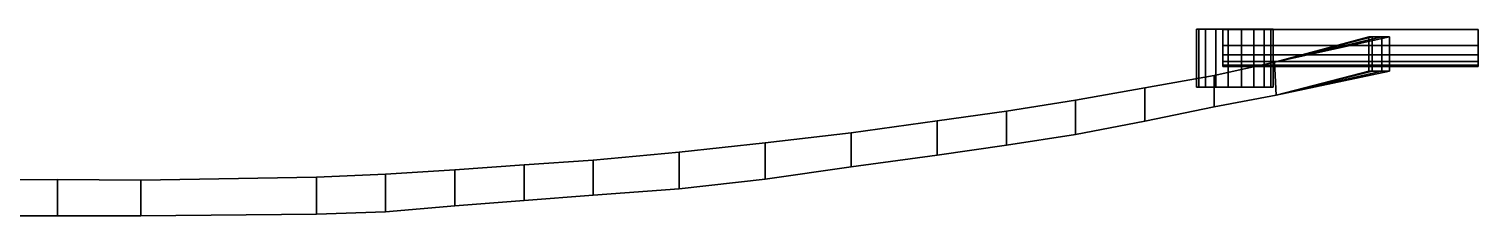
# Model space of a CAD drawing. Extents: x -193 to 193, y -25 to 0.
# Drawn here: x -3.7 to 193.3, y -25.3 to 0 of the extents above; entities that cross this region are included whole.
import ezdxf

# ---------------------------------------------------------------- set-up
doc = ezdxf.new("R2010")
doc.units = 0
doc.layers.add('METAL', color=140, linetype='CONTINUOUS')

msp = doc.modelspace()

# ---------------------------------------------------------------- meshes
at = {"layer": 'METAL'}
mesh = msp.add_polyface(dxfattribs=at)
corners = [(165.44, -7.86, 0.23), (165.44, -7.86, 0.23), (165.44, 0, 0.23), (165.44, 0, 0.23), (165.12, -7.86, 2.01), (165.12, -7.86, 2.01), (165.12, 0, 2.01), (165.12, 0, 2.01), (165.12, -7.86, -1.55), (165.12, -7.86, -1.55), (165.12, 0, -1.55), (165.12, 0, -1.55), (164.22, -7.86, 3.58), (164.22, -7.86, 3.58), (164.22, 0, 3.58), (164.22, 0, 3.58), (164.22, -7.86, -3.11), (164.22, -7.86, -3.11), (164.22, 0, -3.11), (164.22, 0, -3.11), (162.83, -7.86, 4.74), (162.83, -7.86, 4.74), (162.83, 0, 4.74), (162.83, 0, 4.74), (162.83, -7.86, -4.27), (162.83, -7.86, -4.27), (162.83, 0, -4.27), (162.83, 0, -4.27), (161.14, -7.86, 5.36), (161.14, -7.86, 5.36), (161.14, -7.86, 5.36), (161.14, 0, 5.36), (161.14, 0, 5.36), (161.14, 0, 5.36), (161.14, -7.86, -4.89), (161.14, -7.86, -4.89), (161.14, 0, -4.89), (161.14, 0, -4.89), (159.33, -7.86, 5.36), (159.33, -7.86, 5.36), (159.33, 0, 5.36), (159.33, 0, 5.36), (159.33, -7.86, -4.89), (159.33, -7.86, -4.89), (159.33, 0, -4.89), (159.33, 0, -4.89), (157.63, -7.86, 4.74), (157.63, -7.86, 4.74), (157.63, 0, 4.74), (157.63, 0, 4.74), (157.63, -7.86, -4.27), (157.63, -7.86, -4.27), (157.63, 0, -4.27), (157.63, 0, -4.27), (156.24, -7.86, 3.58), (156.24, -7.86, 3.58), (156.24, 0, 3.58), (156.24, 0, 3.58), (156.24, -7.86, -3.11), (156.24, -7.86, -3.11), (156.24, 0, -3.11), (156.24, 0, -3.11), (155.34, -7.86, 2.01), (155.34, -7.86, 2.01), (155.34, 0, 2.01), (155.34, 0, 2.01), (155.34, -7.86, -1.55), (155.34, -7.86, -1.55), (155.34, 0, -1.55), (155.34, 0, -1.55), (155.03, -7.86, 0.23), (155.03, -7.86, 0.23), (155.03, 0, 0.23), (155.03, 0, 0.23), (-154.73, -7.86, 0.23), (-154.73, -7.86, 0.23), (-154.73, 0, 0.23), (-154.73, 0, 0.23), (-155.04, -7.86, 2.01), (-155.04, -7.86, 2.01), (-155.04, 0, 2.01), (-155.04, 0, 2.01), (-155.04, -7.86, -1.55), (-155.04, -7.86, -1.55), (-155.04, 0, -1.55), (-155.04, 0, -1.55), (-155.95, -7.86, 3.58), (-155.95, -7.86, 3.58), (-155.95, 0, 3.58), (-155.95, 0, 3.58), (-155.95, -7.86, -3.11), (-155.95, -7.86, -3.11), (-155.95, 0, -3.11), (-155.95, 0, -3.11), (-157.33, -7.86, 4.74), (-157.33, -7.86, 4.74), (-157.33, 0, 4.74), (-157.33, 0, 4.74), (-157.33, -7.86, -4.27), (-157.33, -7.86, -4.27), (-157.33, 0, -4.27), (-157.33, 0, -4.27), (-159.03, -7.86, 5.36), (-159.03, -7.86, 5.36), (-159.03, 0, 5.36), (-159.03, 0, 5.36), (-159.03, -7.86, -4.89), (-159.03, -7.86, -4.89), (-159.03, 0, -4.89), (-159.03, 0, -4.89), (-160.84, -7.86, 5.36), (-160.84, -7.86, 5.36), (-160.84, -7.86, 5.36), (-160.84, 0, 5.36), (-160.84, 0, 5.36), (-160.84, 0, 5.36), (-160.84, -7.86, -4.89), (-160.84, -7.86, -4.89), (-160.84, 0, -4.89), (-160.84, 0, -4.89), (-162.54, -7.86, 4.74), (-162.54, -7.86, 4.74), (-162.54, 0, 4.74), (-162.54, 0, 4.74), (-162.54, -7.86, -4.27), (-162.54, -7.86, -4.27), (-162.54, 0, -4.27), (-162.54, 0, -4.27), (-163.92, -7.86, 3.58), (-163.92, -7.86, 3.58), (-163.92, 0, 3.58), (-163.92, 0, 3.58), (-163.92, -7.86, -3.11), (-163.92, -7.86, -3.11), (-163.92, 0, -3.11), (-163.92, 0, -3.11), (-164.83, -7.86, 2.01), (-164.83, -7.86, 2.01), (-164.83, 0, 2.01), (-164.83, 0, 2.01), (-164.83, -7.86, -1.55), (-164.83, -7.86, -1.55), (-164.83, 0, -1.55), (-164.83, 0, -1.55), (-165.14, -7.86, 0.23), (-165.14, -7.86, 0.23), (-165.14, 0, 0.23), (-165.14, 0, 0.23)]
mesh.append_faces([[corners[k] for k in face] for face in [(76, 80, 78, 74), (80, 88, 86, 78), (88, 96, 94, 86), (96, 104, 102, 94), (104, 114, 111, 102), (115, 123, 121, 112), (123, 131, 129, 121), (131, 139, 137, 129), (139, 147, 145, 137), (147, 143, 141, 145), (143, 135, 133, 141), (135, 127, 125, 133), (127, 119, 117, 125), (119, 108, 106, 117), (108, 100, 98, 106), (100, 92, 90, 98), (92, 84, 82, 90), (84, 76, 74, 82), (93, 101, 109, 77), (109, 118, 126, 142), (126, 134, 142, 142), (142, 146, 138, 122), (138, 130, 122, 122), (122, 113, 105, 89), (105, 97, 89, 89), (142, 122, 89, 109), (89, 81, 77, 109), (85, 93, 77, 77), (79, 87, 95, 83), (95, 103, 110, 128), (110, 120, 128, 128), (128, 136, 144, 132), (144, 140, 132, 132), (132, 124, 116, 99), (116, 107, 99, 99), (128, 132, 99, 95), (99, 91, 83, 95), (75, 79, 83, 83), (73, 71, 63, 65), (65, 63, 55, 57), (57, 55, 47, 49), (49, 47, 39, 41), (41, 39, 28, 31), (32, 29, 20, 22), (22, 20, 12, 14), (14, 12, 4, 6), (6, 4, 0, 2), (2, 0, 8, 10), (10, 8, 16, 18), (18, 16, 24, 26), (26, 24, 34, 36), (36, 34, 43, 45), (45, 43, 51, 53), (53, 51, 59, 61), (61, 59, 67, 69), (69, 67, 71, 73), (72, 64, 56, 44), (56, 48, 40, 23), (40, 33, 23, 23), (23, 15, 7, 11), (7, 3, 11, 11), (56, 23, 11, 44), (11, 19, 27, 44), (27, 37, 44, 44), (44, 52, 60, 72), (68, 72, 60, 60), (66, 58, 50, 46), (50, 42, 35, 17), (35, 25, 17, 17), (17, 9, 1, 13), (1, 5, 13, 13), (50, 17, 13, 46), (13, 21, 30, 46), (30, 38, 46, 46), (46, 54, 62, 66), (70, 66, 62, 62)]])
mesh = msp.add_polyface(dxfattribs=at)
corners = [(193.3, -2.22, 3.57), (193.3, -2.22, 3.57), (193.3, -0.06, 3.57), (193.3, -0.06, 3.57), (193.3, -0.06, 3.57), (193.3, -3.48, 3.24), (193.3, -3.48, 3.24), (193.3, -3.48, 3.24), (193.3, -4.38, 2.47), (193.3, -4.38, 2.47), (193.3, -4.92, 1.6), (193.3, -4.92, 1.6), (193.3, -5.09, 0.7), (193.3, -5.09, 0.7), (193.3, -5.09, 0.33), (193.3, -5.09, 0.33), (193.3, -4.92, -0.57), (193.3, -4.92, -0.57), (193.3, -4.38, -1.44), (193.3, -4.38, -1.44), (193.3, -3.48, -2.21), (193.3, -3.48, -2.21), (193.3, -3.48, -2.21), (193.3, -2.22, -2.54), (193.3, -2.22, -2.54), (193.3, -0.06, -2.54), (193.3, -0.06, -2.54), (193.3, -0.06, -2.54), (158.62, -2.22, 3.57), (158.62, -2.22, 3.57), (158.62, -0.06, 3.57), (158.62, -0.06, 3.57), (158.62, -0.06, 3.57), (158.62, -3.48, 3.24), (158.62, -3.48, 3.24), (158.62, -3.48, 3.24), (158.62, -4.38, 2.47), (158.62, -4.38, 2.47), (158.62, -4.92, 1.6), (158.62, -4.92, 1.6), (158.62, -5.09, 0.7), (158.62, -5.09, 0.7), (158.62, -5.09, 0.33), (158.62, -5.09, 0.33), (158.62, -4.92, -0.57), (158.62, -4.92, -0.57), (158.62, -4.38, -1.44), (158.62, -4.38, -1.44), (158.62, -3.48, -2.21), (158.62, -3.48, -2.21), (158.62, -3.48, -2.21), (158.62, -2.22, -2.54), (158.62, -2.22, -2.54), (158.62, -0.06, -2.54), (158.62, -0.06, -2.54), (158.62, -0.06, -2.54), (-158.32, -2.22, 3.57), (-158.32, -2.22, 3.57), (-158.32, -0.06, 3.57), (-158.32, -0.06, 3.57), (-158.32, -0.06, 3.57), (-158.32, -3.48, 3.24), (-158.32, -3.48, 3.24), (-158.32, -3.48, 3.24), (-158.32, -4.38, 2.47), (-158.32, -4.38, 2.47), (-158.32, -4.92, 1.6), (-158.32, -4.92, 1.6), (-158.32, -5.09, 0.7), (-158.32, -5.09, 0.7), (-158.32, -5.09, 0.33), (-158.32, -5.09, 0.33), (-158.32, -4.92, -0.57), (-158.32, -4.92, -0.57), (-158.32, -4.38, -1.44), (-158.32, -4.38, -1.44), (-158.32, -3.48, -2.21), (-158.32, -3.48, -2.21), (-158.32, -3.48, -2.21), (-158.32, -2.22, -2.54), (-158.32, -2.22, -2.54), (-158.32, -0.06, -2.54), (-158.32, -0.06, -2.54), (-158.32, -0.06, -2.54), (-193, -2.22, 3.57), (-193, -2.22, 3.57), (-193, -0.06, 3.57), (-193, -0.06, 3.57), (-193, -0.06, 3.57), (-193, -3.48, 3.24), (-193, -3.48, 3.24), (-193, -3.48, 3.24), (-193, -4.38, 2.47), (-193, -4.38, 2.47), (-193, -4.92, 1.6), (-193, -4.92, 1.6), (-193, -5.09, 0.7), (-193, -5.09, 0.7), (-193, -5.09, 0.33), (-193, -5.09, 0.33), (-193, -4.92, -0.57), (-193, -4.92, -0.57), (-193, -4.38, -1.44), (-193, -4.38, -1.44), (-193, -3.48, -2.21), (-193, -3.48, -2.21), (-193, -3.48, -2.21), (-193, -2.22, -2.54), (-193, -2.22, -2.54), (-193, -0.06, -2.54), (-193, -0.06, -2.54), (-193, -0.06, -2.54)]
mesh.append_faces([[corners[k] for k in face] for face in [(56, 79, 81, 58), (111, 108, 85, 88), (60, 82, 109, 87), (83, 80, 107, 110), (71, 69, 96, 98), (57, 59, 86, 84), (105, 107, 80, 78), (94, 96, 69, 67), (102, 104, 77, 75), (100, 102, 75, 73), (98, 100, 73, 71), (92, 94, 67, 65), (90, 92, 65, 63), (84, 89, 62, 57), (61, 76, 79, 56), (106, 91, 85, 108), (64, 74, 76, 61), (103, 93, 91, 106), (66, 72, 74, 64), (101, 95, 93, 103), (68, 70, 72, 66), (99, 97, 95, 101), (29, 32, 55, 52), (25, 2, 0, 23), (31, 4, 26, 53), (54, 27, 24, 51), (42, 15, 13, 40), (28, 1, 3, 30), (22, 49, 51, 24), (11, 38, 40, 13), (19, 46, 48, 21), (17, 44, 46, 19), (15, 42, 44, 17), (9, 36, 38, 11), (7, 34, 36, 9), (1, 28, 33, 6), (35, 29, 52, 50), (20, 23, 0, 5), (37, 35, 50, 47), (18, 20, 5, 8), (39, 37, 47, 45), (16, 18, 8, 10), (41, 39, 45, 43), (14, 16, 10, 12)]])
mesh = msp.add_polyface(dxfattribs=at)
corners = [(178.46, -1.07, 0.42), (178.89, -1.07, 2.17), (178.89, -5.71, 2.17), (178.46, -5.71, 0.42), (165.83, -8.97, 0.45), (165.83, -8.97, 1.42), (157.4, -10.57, 1.49), (157.4, -10.57, 0.48), (157.4, -6.3, 6.06), (157.4, -10.57, 6.06), (165.83, -8.97, 5.71), (165.61, -4.48, 5.71), (178.46, -5.71, 0.42), (178.89, -5.71, 2.17), (181.28, -5.71, 5.02), (181.28, -1.07, 5.02), (181.28, -5.71, 5.02), (181.28, -5.71, 3.21), (181.28, -1.07, 3.21), (181.28, -1.07, 5.02), (180.2, -5.71, 2.87), (180.2, -1.07, 2.87), (165.61, -4.48, 2.39), (165.61, -4.48, 1.42), (157.4, -6.3, 1.49), (157.4, -6.3, 2.5), (165.61, -4.48, 0.45), (157.4, -6.3, 0.48), (157.4, -10.57, 3.51), (165.83, -8.97, 3.36), (165.83, -8.97, 5.71), (157.4, -10.57, 6.06), (157.4, -10.57, 2.5), (165.83, -8.97, 2.39), (181.28, -1.07, 5.02), (181.28, -1.07, 3.21), (165.61, -4.48, 3.36), (165.61, -4.48, 5.71), (180.2, -1.07, 2.87), (178.89, -1.07, 2.17), (178.46, -1.07, 0.42), (181.28, -5.71, 3.21), (181.28, -5.71, 5.02), (180.2, -5.71, 2.87), (178.46, -1.07, -0.25), (165.61, -4.48, -0.28), (178.46, -1.07, -0.25), (178.46, -5.71, -0.25), (178.89, -5.71, -1.99), (178.89, -1.07, -1.99), (165.83, -8.97, -0.28), (157.4, -10.57, -0.3), (157.4, -10.57, -1.32), (165.83, -8.97, -1.25), (157.4, -6.3, -5.89), (165.61, -4.48, -5.54), (165.83, -8.97, -5.54), (157.4, -10.57, -5.89), (178.46, -5.71, -0.25), (178.89, -5.71, -1.99), (181.28, -1.07, -4.85), (181.28, -5.71, -4.85), (181.28, -5.71, -4.85), (181.28, -1.07, -4.85), (181.28, -1.07, -3.04), (181.28, -5.71, -3.04), (180.2, -1.07, -2.7), (180.2, -5.71, -2.7), (157.4, -10.57, -3.34), (157.4, -10.57, -5.89), (165.83, -8.97, -5.54), (165.83, -8.97, -3.19), (165.83, -8.97, -2.22), (157.4, -10.57, -2.33), (181.28, -1.07, -4.85), (165.61, -4.48, -5.54), (165.61, -4.48, -3.19), (181.28, -1.07, -3.04), (165.61, -4.48, -2.22), (180.2, -1.07, -2.7), (165.61, -4.48, -1.25), (178.89, -1.07, -1.99), (181.28, -5.71, -4.85), (181.28, -5.71, -3.04), (180.2, -5.71, -2.7)]
mesh.append_faces([[corners[k] for k in face] for face in [(0, 1, 2, 3), (4, 5, 6, 7), (8, 9, 10, 11), (12, 13, 5, 4), (11, 10, 14, 15), (16, 17, 18, 19), (17, 20, 21, 18), (20, 2, 1, 21), (22, 23, 24, 25), (23, 26, 27, 24), (28, 29, 30, 31), (28, 32, 33, 29), (32, 6, 5, 33), (34, 35, 36, 37), (35, 38, 22, 36), (38, 39, 23, 22), (39, 40, 26, 23), (29, 41, 42, 30), (29, 33, 43, 41), (33, 5, 13, 43), (40, 44, 45, 26), (46, 47, 48, 49), (50, 51, 52, 53), (54, 55, 56, 57), (58, 50, 53, 59), (55, 60, 61, 56), (47, 46, 0, 3), (62, 63, 64, 65), (65, 64, 66, 67), (67, 66, 49, 48), (51, 50, 4, 7), (68, 69, 70, 71), (68, 71, 72, 73), (73, 72, 53, 52), (74, 75, 76, 77), (77, 76, 78, 79), (79, 78, 80, 81), (81, 80, 45, 44), (58, 12, 4, 50), (71, 70, 82, 83), (71, 83, 84, 72), (72, 84, 59, 53)]])
mesh = msp.add_polyface(dxfattribs=at)
corners = [(157.4, -10.57, 0.48), (157.4, -10.57, 1.49), (147.99, -12.48, 1.56), (147.99, -12.48, 0.5), (147.99, -7.97, 6.47), (147.99, -12.48, 6.47), (157.4, -10.57, 6.06), (157.4, -6.3, 6.06), (165.61, -4.48, 5.71), (165.61, -4.48, 3.36), (157.4, -6.3, 3.51), (157.4, -6.3, 6.06), (165.61, -4.48, 2.39), (157.4, -6.3, 2.5), (138.58, -14.3, 0.53), (138.58, -14.3, -0.36), (147.99, -12.48, -0.33), (138.58, -14.3, 3.82), (147.99, -12.48, 3.66), (147.99, -12.48, 6.47), (138.58, -14.3, 6.82), (138.58, -14.3, 2.72), (147.99, -12.48, 2.61), (138.58, -14.3, 1.62), (147.99, -7.97, 3.66), (147.99, -7.97, 6.47), (147.99, -7.97, 2.61), (157.4, -6.3, 1.49), (147.99, -7.97, 1.56), (157.4, -6.3, 0.48), (147.99, -7.97, 0.5), (157.4, -10.57, 3.51), (157.4, -10.57, 6.06), (157.4, -10.57, 2.5), (165.61, -4.48, 0.45), (165.61, -4.48, -0.28), (157.4, -6.3, -0.3), (147.99, -7.97, -0.33), (138.58, -9.63, -0.36), (138.58, -9.63, 0.53), (138.58, -14.3, -1.45), (147.99, -12.48, -1.38), (138.58, -9.63, -6.64), (147.99, -7.97, -6.3), (147.99, -12.48, -6.3), (138.58, -14.3, -6.64), (157.4, -10.57, -0.3), (157.4, -10.57, -1.32), (157.4, -6.3, -5.89), (157.4, -10.57, -5.89), (165.61, -4.48, -5.54), (157.4, -6.3, -5.89), (157.4, -6.3, -3.34), (165.61, -4.48, -3.19), (157.4, -6.3, -2.33), (165.61, -4.48, -2.22), (157.4, -6.3, -1.32), (165.61, -4.48, -1.25), (147.99, -7.97, -6.3), (138.58, -9.63, -6.64), (138.58, -9.63, -3.64), (147.99, -7.97, -3.49), (138.58, -9.63, -2.55), (147.99, -7.97, -2.44), (138.58, -9.63, -1.45), (147.99, -7.97, -1.38), (138.58, -14.3, -3.64), (138.58, -14.3, -6.64), (147.99, -12.48, -6.3), (147.99, -12.48, -3.49), (147.99, -12.48, -2.44), (138.58, -14.3, -2.55), (157.4, -10.57, -5.89), (157.4, -10.57, -3.34), (157.4, -10.57, -2.33)]
mesh.append_faces([[corners[k] for k in face] for face in [(0, 1, 2, 3), (4, 5, 6, 7), (8, 9, 10, 11), (9, 12, 13, 10), (3, 14, 15, 16), (17, 18, 19, 20), (17, 21, 22, 18), (21, 23, 2, 22), (11, 10, 24, 25), (10, 13, 26, 24), (13, 27, 28, 26), (27, 29, 30, 28), (18, 31, 32, 19), (18, 22, 33, 31), (22, 2, 1, 33), (34, 35, 36, 29), (30, 37, 38, 39), (29, 36, 37, 30), (16, 15, 40, 41), (42, 43, 44, 45), (46, 16, 41, 47), (43, 48, 49, 44), (50, 51, 52, 53), (53, 52, 54, 55), (55, 54, 56, 57), (57, 56, 36, 35), (58, 59, 60, 61), (61, 60, 62, 63), (63, 62, 64, 65), (65, 64, 38, 37), (66, 67, 68, 69), (66, 69, 70, 71), (71, 70, 41, 40), (51, 58, 61, 52), (52, 61, 63, 54), (54, 63, 65, 56), (56, 65, 37, 36), (16, 46, 0, 3), (69, 68, 72, 73), (69, 73, 74, 70), (70, 74, 47, 41)]])
mesh = msp.add_polyface(dxfattribs=at)
corners = [(129.17, -11.13, 0.55), (129.17, -11.13, 1.69), (138.58, -9.63, 1.62), (138.58, -9.63, 0.53), (147.99, -12.48, 0.5), (147.99, -12.48, 1.56), (138.58, -14.3, 1.62), (138.58, -14.3, 0.53), (138.58, -9.63, 6.82), (138.58, -14.3, 6.82), (147.99, -12.48, 6.47), (147.99, -7.97, 6.47), (129.17, -11.13, 7.16), (129.17, -15.77, 7.16), (129.17, -11.13, -0.38), (138.58, -9.63, -0.36), (138.58, -9.63, 6.82), (138.58, -9.63, 3.82), (129.17, -11.13, 3.97), (129.17, -11.13, 7.16), (138.58, -9.63, 2.72), (129.17, -11.13, 2.83), (129.17, -15.77, 3.97), (138.58, -14.3, 3.82), (138.58, -14.3, 6.82), (129.17, -15.77, 7.16), (129.17, -15.77, 2.83), (138.58, -14.3, 2.72), (129.17, -15.77, 1.69), (129.17, -15.77, 0.55), (147.99, -7.97, 6.47), (147.99, -7.97, 3.66), (147.99, -7.97, 2.61), (147.99, -7.97, 1.56), (147.99, -7.97, 0.5), (119.76, -12.45, 1.76), (119.76, -12.45, 2.94), (119.76, -17.09, 4.12), (119.76, -17.09, 7.4), (119.76, -17.09, 2.94), (119.76, -17.09, 1.76), (119.76, -17.09, 0.58), (119.76, -17.09, -0.41), (129.17, -15.77, -0.38), (138.58, -9.63, -1.45), (129.17, -11.13, -1.52), (119.76, -12.45, -7.23), (129.17, -11.13, -6.99), (129.17, -15.77, -6.99), (119.76, -17.09, -7.23), (119.76, -12.45, -0.41), (119.76, -12.45, -1.59), (138.58, -9.63, -6.64), (138.58, -14.3, -6.64), (138.58, -9.63, -6.64), (129.17, -11.13, -6.99), (129.17, -11.13, -3.79), (138.58, -9.63, -3.64), (129.17, -11.13, -2.66), (138.58, -9.63, -2.55), (129.17, -15.77, -3.79), (129.17, -15.77, -6.99), (138.58, -14.3, -6.64), (138.58, -14.3, -3.64), (138.58, -14.3, -2.55), (129.17, -15.77, -2.66), (138.58, -14.3, -1.45), (129.17, -15.77, -1.52), (138.58, -14.3, -0.36), (119.76, -12.45, -7.23), (119.76, -12.45, -3.95), (119.76, -12.45, -2.77), (119.76, -17.09, -3.95), (119.76, -17.09, -7.23), (119.76, -17.09, -2.77), (119.76, -17.09, -1.59)]
mesh.append_faces([[corners[k] for k in face] for face in [(0, 1, 2, 3), (4, 5, 6, 7), (8, 9, 10, 11), (12, 13, 9, 8), (14, 0, 3, 15), (16, 17, 18, 19), (17, 20, 21, 18), (20, 2, 1, 21), (22, 23, 24, 25), (22, 26, 27, 23), (26, 28, 6, 27), (28, 29, 7, 6), (30, 31, 17, 16), (31, 32, 20, 17), (32, 33, 2, 20), (33, 34, 3, 2), (21, 1, 35, 36), (37, 22, 25, 38), (37, 39, 26, 22), (39, 40, 28, 26), (40, 41, 29, 28), (29, 41, 42, 43), (14, 15, 44, 45), (46, 47, 48, 49), (50, 14, 45, 51), (47, 52, 53, 48), (54, 55, 56, 57), (57, 56, 58, 59), (59, 58, 45, 44), (60, 61, 62, 63), (60, 63, 64, 65), (65, 64, 66, 67), (67, 66, 68, 43), (55, 69, 70, 56), (56, 70, 71, 58), (58, 71, 51, 45), (72, 73, 61, 60), (72, 60, 65, 74), (74, 65, 67, 75), (75, 67, 43, 42), (29, 43, 68, 7)]])
mesh = msp.add_polyface(dxfattribs=at)
corners = [(119.76, -12.45, 7.4), (119.76, -17.09, 7.4), (129.17, -15.77, 7.16), (129.17, -11.13, 7.16), (119.76, -12.45, 0.58), (119.76, -12.45, 1.76), (129.17, -11.13, 1.69), (129.17, -11.13, 0.55), (119.76, -12.45, -0.41), (129.17, -11.13, -0.38), (129.17, -11.13, 7.16), (129.17, -11.13, 3.97), (119.76, -12.45, 4.12), (119.76, -12.45, 7.4), (129.17, -11.13, 2.83), (119.76, -12.45, 2.94), (108.07, -14.06, 7.8), (108.07, -18.7, 7.8), (108.07, -14.06, 0.58), (108.07, -14.06, 1.76), (119.76, -17.09, 0.58), (108.07, -18.7, 0.58), (108.07, -18.7, -0.41), (119.76, -17.09, -0.41), (108.07, -14.06, 4.12), (108.07, -14.06, 7.8), (108.07, -14.06, 2.94), (96.38, -15.44, 1.76), (96.38, -15.44, 2.94), (119.76, -17.09, 7.4), (108.07, -18.7, 7.8), (108.07, -18.7, 4.12), (119.76, -17.09, 4.12), (96.38, -20.36, 8), (96.38, -20.36, 4.12), (108.07, -18.7, 2.94), (119.76, -17.09, 2.94), (96.38, -20.36, 2.94), (108.07, -18.7, 1.76), (119.76, -17.09, 1.76), (96.38, -20.36, 1.76), (96.38, -20.36, 0.58), (96.38, -20.36, -7.83), (96.38, -15.44, -7.83), (108.07, -14.06, -7.62), (108.07, -18.7, -7.62), (119.76, -12.45, -7.23), (119.76, -17.09, -7.23), (119.76, -12.45, -1.59), (108.07, -14.06, -1.59), (108.07, -14.06, -0.41), (96.38, -15.44, -1.59), (96.38, -15.44, -0.41), (96.38, -20.36, -0.41), (119.76, -12.45, -3.95), (119.76, -12.45, -7.23), (108.07, -14.06, -7.62), (108.07, -14.06, -3.95), (96.38, -15.44, -7.83), (96.38, -15.44, -3.95), (119.76, -12.45, -2.77), (108.07, -14.06, -2.77), (96.38, -15.44, -2.77), (119.76, -17.09, -7.23), (119.76, -17.09, -3.95), (108.07, -18.7, -3.95), (108.07, -18.7, -7.62), (96.38, -20.36, -3.95), (96.38, -20.36, -7.83), (119.76, -17.09, -2.77), (108.07, -18.7, -2.77), (96.38, -20.36, -2.77), (119.76, -17.09, -1.59), (108.07, -18.7, -1.59), (96.38, -20.36, -1.59), (96.38, -15.44, 0.58)]
mesh.append_faces([[corners[k] for k in face] for face in [(0, 1, 2, 3), (4, 5, 6, 7), (8, 4, 7, 9), (10, 11, 12, 13), (11, 14, 15, 12), (0, 16, 17, 1), (4, 18, 19, 5), (20, 21, 22, 23), (12, 24, 25, 13), (15, 26, 24, 12), (5, 19, 26, 15), (19, 27, 28, 26), (29, 30, 31, 32), (30, 33, 34, 31), (32, 31, 35, 36), (31, 34, 37, 35), (36, 35, 38, 39), (35, 37, 40, 38), (39, 38, 21, 20), (38, 40, 41, 21), (42, 43, 44, 45), (46, 47, 45, 44), (8, 48, 49, 50), (50, 49, 51, 52), (41, 53, 22, 21), (54, 55, 56, 57), (57, 56, 58, 59), (60, 54, 57, 61), (61, 57, 59, 62), (48, 60, 61, 49), (49, 61, 62, 51), (63, 64, 65, 66), (66, 65, 67, 68), (64, 69, 70, 65), (65, 70, 71, 67), (69, 72, 73, 70), (70, 73, 74, 71), (72, 23, 22, 73), (73, 22, 53, 74), (18, 4, 8, 50), (75, 18, 50, 52)]])
mesh = msp.add_polyface(dxfattribs=at)
corners = [(96.38, -20.36, 8), (108.07, -18.7, 7.8), (108.07, -14.06, 7.8), (96.38, -15.44, 8), (96.38, -15.44, 0.58), (84.69, -16.68, 0.58), (84.69, -16.68, 1.76), (96.38, -15.44, 1.76), (96.38, -20.36, 0.58), (84.69, -21.65, 0.58), (84.69, -21.65, -0.41), (96.38, -20.36, -0.41), (96.38, -15.44, 4.12), (84.69, -16.68, 4.12), (84.69, -16.68, 8.09), (96.38, -15.44, 8), (96.38, -15.44, 2.94), (84.69, -16.68, 2.94), (96.38, -20.36, 8), (84.69, -21.65, 8.09), (84.69, -21.65, 4.12), (96.38, -20.36, 4.12), (84.69, -21.65, 2.94), (96.38, -20.36, 2.94), (84.69, -21.65, 1.76), (96.38, -20.36, 1.76), (84.69, -21.65, 8.09), (84.69, -16.68, 8.09), (108.07, -14.06, 0.58), (108.07, -14.06, 1.76), (108.07, -14.06, 4.12), (108.07, -14.06, 7.8), (108.07, -14.06, 2.94), (73, -17.79, 4.12), (73, -17.79, 2.94), (73, -17.79, 1.76), (73, -22.55, 4.12), (73, -22.55, 8.51), (73, -22.55, 2.94), (73, -22.55, 1.76), (73, -22.55, 0.58), (96.38, -15.44, -0.41), (84.69, -16.68, -0.41), (73, -22.55, -0.41), (96.38, -15.44, -1.59), (84.69, -16.68, -1.59), (96.38, -15.44, -3.95), (96.38, -15.44, -7.83), (84.69, -16.68, -7.92), (84.69, -16.68, -3.95), (96.38, -15.44, -2.77), (84.69, -16.68, -2.77), (96.38, -20.36, -7.83), (96.38, -20.36, -3.95), (84.69, -21.65, -3.95), (84.69, -21.65, -7.92), (96.38, -20.36, -2.77), (84.69, -21.65, -2.77), (96.38, -20.36, -1.59), (84.69, -21.65, -1.59), (73, -22.55, -8.33), (73, -17.79, -8.33), (84.69, -16.68, -7.92), (84.69, -21.65, -7.92), (96.38, -15.44, -7.83), (96.38, -20.36, -7.83), (73, -17.79, -1.59), (73, -17.79, -0.41), (73, -17.79, 0.58), (73, -17.79, -8.33), (73, -17.79, -3.95), (73, -17.79, -2.77), (73, -22.55, -3.95), (73, -22.55, -8.33), (73, -22.55, -2.77), (73, -22.55, -1.59)]
mesh.append_faces([[corners[k] for k in face] for face in [(0, 1, 2, 3), (4, 5, 6, 7), (8, 9, 10, 11), (12, 13, 14, 15), (16, 17, 13, 12), (7, 6, 17, 16), (18, 19, 20, 21), (21, 20, 22, 23), (23, 22, 24, 25), (25, 24, 9, 8), (26, 0, 3, 27), (28, 4, 7, 29), (30, 12, 15, 31), (32, 16, 12, 30), (33, 13, 17, 34), (34, 17, 6, 35), (36, 20, 19, 37), (38, 22, 20, 36), (39, 24, 22, 38), (40, 9, 24, 39), (4, 41, 42, 5), (40, 43, 10, 9), (41, 44, 45, 42), (46, 47, 48, 49), (50, 46, 49, 51), (44, 50, 51, 45), (52, 53, 54, 55), (53, 56, 57, 54), (56, 58, 59, 57), (58, 11, 10, 59), (60, 61, 62, 63), (63, 62, 64, 65), (66, 67, 42, 45), (42, 67, 68, 5), (69, 70, 49, 48), (70, 71, 51, 49), (71, 66, 45, 51), (72, 73, 55, 54), (74, 72, 54, 57), (75, 74, 57, 59), (43, 75, 59, 10)]])
mesh = msp.add_polyface(dxfattribs=at)
corners = [(73, -17.79, 8.51), (63.59, -18.42, 8.79), (63.59, -23.26, 8.79), (73, -22.55, 8.51), (73, -17.79, 0.58), (63.59, -18.42, 0.55), (63.59, -18.42, 1.69), (73, -17.79, 1.76), (63.59, -18.42, -0.38), (54.18, -19.11, -0.36), (54.18, -19.11, 0.53), (54.18, -19.11, 8.96), (63.59, -18.42, 8.79), (63.59, -18.42, 3.97), (54.18, -19.11, 3.82), (63.59, -18.42, 2.83), (54.18, -19.11, 2.72), (54.18, -19.11, 1.62), (63.59, -23.26, 3.97), (63.59, -23.26, 8.79), (54.18, -23.99, 8.96), (54.18, -23.99, 3.82), (54.18, -23.99, 2.72), (63.59, -23.26, 2.83), (54.18, -23.99, 1.62), (63.59, -23.26, 1.69), (54.18, -23.99, 0.53), (63.59, -23.26, 0.55), (73, -17.79, 8.51), (73, -17.79, 4.12), (73, -17.79, 2.94), (73, -22.55, 4.12), (73, -22.55, 8.51), (73, -22.55, 2.94), (73, -22.55, 1.76), (73, -22.55, 0.58), (84.69, -21.65, 8.09), (84.69, -16.68, 8.09), (84.69, -16.68, 1.76), (84.69, -16.68, 0.58), (84.69, -16.68, 8.09), (84.69, -16.68, 4.12), (54.18, -23.99, -0.36), (63.59, -23.26, -0.38), (63.59, -18.42, -1.52), (54.18, -19.11, -1.45), (73, -17.79, -8.33), (73, -22.55, -8.33), (63.59, -23.26, -8.61), (63.59, -18.42, -8.61), (73, -17.79, -0.41), (73, -17.79, -1.59), (54.18, -23.99, -8.78), (54.18, -19.11, -8.78), (54.18, -19.11, -8.78), (54.18, -19.11, -3.64), (63.59, -18.42, -3.79), (63.59, -18.42, -8.61), (54.18, -19.11, -2.55), (63.59, -18.42, -2.66), (63.59, -23.26, -3.79), (54.18, -23.99, -3.64), (54.18, -23.99, -8.78), (63.59, -23.26, -8.61), (63.59, -23.26, -2.66), (54.18, -23.99, -2.55), (63.59, -23.26, -1.52), (54.18, -23.99, -1.45), (73, -17.79, -3.95), (73, -17.79, -8.33), (73, -17.79, -2.77), (73, -22.55, -3.95), (73, -22.55, -8.33), (73, -22.55, -2.77), (73, -22.55, -1.59), (73, -22.55, -0.41)]
mesh.append_faces([[corners[k] for k in face] for face in [(0, 1, 2, 3), (4, 5, 6, 7), (5, 8, 9, 10), (11, 12, 13, 14), (14, 13, 15, 16), (16, 15, 6, 17), (18, 19, 20, 21), (18, 21, 22, 23), (23, 22, 24, 25), (25, 24, 26, 27), (12, 28, 29, 13), (13, 29, 30, 15), (15, 30, 7, 6), (31, 32, 19, 18), (31, 18, 23, 33), (33, 23, 25, 34), (34, 25, 27, 35), (3, 36, 37, 0), (7, 38, 39, 4), (28, 40, 41, 29), (27, 26, 42, 43), (8, 44, 45, 9), (46, 47, 48, 49), (50, 51, 44, 8), (49, 48, 52, 53), (54, 55, 56, 57), (55, 58, 59, 56), (58, 45, 44, 59), (60, 61, 62, 63), (60, 64, 65, 61), (64, 66, 67, 65), (66, 43, 42, 67), (4, 50, 8, 5), (57, 56, 68, 69), (56, 59, 70, 68), (59, 44, 51, 70), (71, 60, 63, 72), (71, 73, 64, 60), (73, 74, 66, 64), (74, 75, 43, 66), (27, 43, 75, 35)]])
mesh = msp.add_polyface(dxfattribs=at)
corners = [(-35.06, -25.11, 1.49), (-35.06, -25.11, 0.48), (-11.17, -25.35, 0.48), (-11.17, -25.35, 1.49), (-35.06, -20.07, 9.11), (-35.06, -25.11, 9.11), (-11.17, -25.35, 9.17), (-11.17, -20.5, 9.17), (-35.06, -20.07, 3.51), (-35.06, -20.07, 9.11), (-11.17, -20.5, 9.17), (-11.17, -20.5, 3.51), (-35.06, -20.07, 2.5), (-11.17, -20.5, 2.5), (-35.06, -20.07, 1.49), (-11.17, -20.5, 1.49), (-35.06, -20.07, 0.48), (-11.17, -20.5, 0.48), (-35.06, -25.11, -0.3), (-11.17, -25.35, -0.3), (-35.06, -25.11, 9.11), (-35.06, -25.11, 3.51), (-11.17, -25.35, 3.51), (-11.17, -25.35, 9.17), (-35.06, -25.11, 2.5), (-11.17, -25.35, 2.5), (-11.17, -25.35, 0.48), (0.15, -25.35, 0.48), (0.15, -25.35, 1.49), (-11.17, -25.35, 1.49), (-11.17, -25.35, 9.17), (0.15, -25.35, 9.16), (0.15, -20.39, 9.16), (-11.17, -20.5, 9.17), (-11.17, -20.5, 9.17), (0.15, -20.39, 9.16), (0.15, -20.39, 3.51), (-11.17, -20.5, 3.51), (0.15, -20.39, 2.5), (-11.17, -20.5, 2.5), (0.15, -20.39, 1.49), (-11.17, -20.5, 1.49), (0.15, -20.39, 0.48), (-11.17, -20.5, 0.48), (-11.17, -25.35, -0.3), (0.15, -25.35, -0.3), (-11.17, -25.35, 3.51), (0.15, -25.35, 3.51), (0.15, -25.35, 9.16), (-11.17, -25.35, 9.17), (-11.17, -25.35, 2.5), (0.15, -25.35, 2.5), (0.15, -20.39, -0.3), (-11.17, -20.5, -0.3), (-44.47, -24.78, -2.44), (-35.06, -25.11, -2.33), (-35.06, -25.11, -1.32), (-44.47, -24.78, -1.38), (-35.06, -25.11, -1.32), (-11.17, -25.35, -1.32), (-35.06, -20.07, -8.94), (-11.17, -20.5, -9), (-11.17, -25.35, -9), (-35.06, -25.11, -8.94), (-35.06, -20.07, -3.34), (-11.17, -20.5, -3.34), (-11.17, -20.5, -9), (-35.06, -20.07, -8.94), (-35.06, -20.07, -2.33), (-11.17, -20.5, -2.33), (-35.06, -20.07, -1.32), (-11.17, -20.5, -1.32), (-35.06, -20.07, -0.3), (-11.17, -20.5, -0.3), (-35.06, -25.11, -8.94), (-11.17, -25.35, -9), (-11.17, -25.35, -3.34), (-35.06, -25.11, -3.34), (-35.06, -25.11, -3.34), (-11.17, -25.35, -3.34), (-11.17, -25.35, -2.33), (-35.06, -25.11, -2.33), (-35.06, -25.11, -2.33), (-11.17, -25.35, -2.33), (0.15, -25.35, -1.32), (-11.17, -25.35, -1.32), (0.15, -20.39, -8.99), (0.15, -25.35, -8.99), (-11.17, -25.35, -9), (-11.17, -20.5, -9), (0.15, -20.39, -3.34), (0.15, -20.39, -8.99), (-11.17, -20.5, -9), (-11.17, -20.5, -3.34), (0.15, -20.39, -2.33), (-11.17, -20.5, -2.33), (0.15, -20.39, -1.32), (-11.17, -20.5, -1.32), (0.15, -25.35, -8.99), (0.15, -25.35, -3.34), (-11.17, -25.35, -3.34), (-11.17, -25.35, -9), (0.15, -25.35, -3.34), (0.15, -25.35, -2.33), (-11.17, -25.35, -2.33), (-11.17, -25.35, -3.34), (0.15, -25.35, -2.33), (-11.17, -25.35, -2.33), (-35.06, -20.07, 0.48), (-35.06, -20.07, -0.3), (-44.47, -19.7, -0.33), (-44.47, -19.7, 0.5)]
mesh.append_faces([[corners[k] for k in face] for face in [(0, 1, 2, 3), (4, 5, 6, 7), (8, 9, 10, 11), (12, 8, 11, 13), (14, 12, 13, 15), (16, 14, 15, 17), (1, 18, 19, 2), (20, 21, 22, 23), (21, 24, 25, 22), (24, 0, 3, 25), (26, 27, 28, 29), (30, 31, 32, 33), (34, 35, 36, 37), (37, 36, 38, 39), (39, 38, 40, 41), (41, 40, 42, 43), (44, 45, 27, 26), (46, 47, 48, 49), (50, 51, 47, 46), (29, 28, 51, 50), (42, 52, 53, 43), (54, 55, 56, 57), (58, 59, 19, 18), (60, 61, 62, 63), (64, 65, 66, 67), (68, 69, 65, 64), (70, 71, 69, 68), (72, 73, 71, 70), (74, 75, 76, 77), (78, 79, 80, 81), (82, 83, 59, 58), (84, 45, 44, 85), (86, 87, 88, 89), (90, 91, 92, 93), (94, 90, 93, 95), (96, 94, 95, 97), (52, 96, 97, 53), (98, 99, 100, 101), (102, 103, 104, 105), (106, 84, 85, 107), (108, 109, 110, 111), (17, 73, 72, 16)]])
mesh = msp.add_polyface(dxfattribs=at)
corners = [(63.59, -18.42, 0.55), (54.18, -19.11, 0.53), (54.18, -19.11, 1.62), (63.59, -18.42, 1.69), (44.77, -24.78, 0.5), (54.18, -23.99, 0.53), (54.18, -23.99, 1.62), (44.77, -24.78, 1.56), (54.18, -19.11, 8.96), (44.77, -19.7, 9.06), (44.77, -24.78, 9.06), (54.18, -23.99, 8.96), (35.36, -20.07, 9.11), (35.36, -25.11, 9.11), (63.59, -18.42, 8.79), (63.59, -23.26, 8.79), (44.77, -19.7, 9.06), (54.18, -19.11, 8.96), (54.18, -19.11, 3.82), (44.77, -19.7, 3.66), (54.18, -19.11, 2.72), (44.77, -19.7, 2.61), (44.77, -19.7, 1.56), (44.77, -19.7, 0.5), (54.18, -23.99, 3.82), (54.18, -23.99, 8.96), (44.77, -24.78, 9.06), (44.77, -24.78, 3.66), (44.77, -24.78, 2.61), (54.18, -23.99, 2.72), (35.36, -20.07, 9.11), (35.36, -20.07, 3.51), (35.36, -20.07, 2.5), (35.36, -20.07, 1.49), (35.36, -20.07, 0.48), (35.36, -25.11, 9.11), (35.36, -25.11, 3.51), (35.36, -25.11, 2.5), (35.36, -25.11, 1.49), (54.18, -19.11, -0.36), (44.77, -19.7, -0.33), (44.77, -24.78, -0.33), (44.77, -24.78, -1.38), (54.18, -23.99, -1.45), (54.18, -23.99, -0.36), (54.18, -19.11, -8.78), (54.18, -23.99, -8.78), (44.77, -24.78, -8.89), (44.77, -19.7, -8.89), (35.36, -25.11, -0.3), (35.36, -25.11, -1.32), (35.36, -25.11, -8.94), (35.36, -20.07, -8.94), (44.77, -19.7, -8.89), (44.77, -19.7, -3.49), (54.18, -19.11, -3.64), (54.18, -19.11, -8.78), (44.77, -19.7, -2.44), (54.18, -19.11, -2.55), (44.77, -19.7, -1.38), (54.18, -19.11, -1.45), (54.18, -23.99, -3.64), (44.77, -24.78, -3.49), (44.77, -24.78, -8.89), (54.18, -23.99, -8.78), (54.18, -23.99, -2.55), (44.77, -24.78, -2.44), (35.36, -20.07, -8.94), (35.36, -20.07, -3.34), (35.36, -20.07, -2.33), (35.36, -20.07, -1.32), (35.36, -20.07, -0.3), (35.36, -25.11, 0.48), (35.36, -25.11, -3.34), (35.36, -25.11, -8.94), (35.36, -25.11, -2.33)]
mesh.append_faces([[corners[k] for k in face] for face in [(0, 1, 2, 3), (4, 5, 6, 7), (8, 9, 10, 11), (9, 12, 13, 10), (14, 8, 11, 15), (16, 17, 18, 19), (19, 18, 20, 21), (21, 20, 2, 22), (22, 2, 1, 23), (24, 25, 26, 27), (24, 27, 28, 29), (29, 28, 7, 6), (30, 16, 19, 31), (31, 19, 21, 32), (32, 21, 22, 33), (33, 22, 23, 34), (27, 26, 35, 36), (27, 36, 37, 28), (28, 37, 38, 7), (1, 39, 40, 23), (41, 42, 43, 44), (45, 46, 47, 48), (49, 50, 42, 41), (48, 47, 51, 52), (53, 54, 55, 56), (54, 57, 58, 55), (57, 59, 60, 58), (59, 40, 39, 60), (4, 41, 44, 5), (61, 62, 63, 64), (61, 65, 66, 62), (65, 43, 42, 66), (67, 68, 54, 53), (68, 69, 57, 54), (69, 70, 59, 57), (70, 71, 40, 59), (72, 49, 41, 4), (62, 73, 74, 63), (62, 66, 75, 73), (66, 42, 50, 75), (34, 23, 40, 71)]])
mesh = msp.add_polyface(dxfattribs=at)
corners = [(35.36, -25.11, 0.48), (44.77, -24.78, 0.5), (44.77, -24.78, 1.56), (35.36, -25.11, 1.49), (35.36, -25.11, 1.49), (11.47, -25.35, 1.49), (11.47, -25.35, 0.48), (35.36, -25.11, 0.48), (35.36, -20.07, 9.11), (11.47, -20.5, 9.17), (11.47, -25.35, 9.17), (35.36, -25.11, 9.11), (35.36, -20.07, 3.51), (11.47, -20.5, 3.51), (11.47, -20.5, 9.17), (35.36, -20.07, 9.11), (35.36, -20.07, 2.5), (11.47, -20.5, 2.5), (35.36, -20.07, 1.49), (11.47, -20.5, 1.49), (35.36, -20.07, 0.48), (11.47, -20.5, 0.48), (11.47, -25.35, -0.3), (35.36, -25.11, -0.3), (35.36, -25.11, 9.11), (11.47, -25.35, 9.17), (11.47, -25.35, 3.51), (35.36, -25.11, 3.51), (11.47, -25.35, 2.5), (35.36, -25.11, 2.5), (11.47, -25.35, 0.48), (11.47, -25.35, 1.49), (0.15, -25.35, 1.49), (0.15, -25.35, 0.48), (11.47, -25.35, 9.17), (11.47, -20.5, 9.17), (0.15, -20.39, 9.16), (0.15, -25.35, 9.16), (11.47, -20.5, 9.17), (11.47, -20.5, 3.51), (0.15, -20.39, 3.51), (0.15, -20.39, 9.16), (11.47, -20.5, 2.5), (0.15, -20.39, 2.5), (11.47, -20.5, 1.49), (0.15, -20.39, 1.49), (11.47, -20.5, 0.48), (0.15, -20.39, 0.48), (11.47, -25.35, -0.3), (0.15, -25.35, -0.3), (11.47, -25.35, 3.51), (11.47, -25.35, 9.17), (0.15, -25.35, 9.16), (0.15, -25.35, 3.51), (11.47, -25.35, 2.5), (0.15, -25.35, 2.5), (11.47, -20.5, -0.3), (0.15, -20.39, -0.3), (35.36, -25.11, -1.32), (11.47, -25.35, -1.32), (35.36, -20.07, -8.94), (35.36, -25.11, -8.94), (11.47, -25.35, -9), (11.47, -20.5, -9), (35.36, -20.07, -3.34), (35.36, -20.07, -8.94), (11.47, -20.5, -9), (11.47, -20.5, -3.34), (35.36, -20.07, -2.33), (11.47, -20.5, -2.33), (35.36, -20.07, -1.32), (11.47, -20.5, -1.32), (35.36, -20.07, -0.3), (11.47, -20.5, -0.3), (35.36, -25.11, -8.94), (35.36, -25.11, -3.34), (11.47, -25.35, -3.34), (11.47, -25.35, -9), (35.36, -25.11, -3.34), (35.36, -25.11, -2.33), (11.47, -25.35, -2.33), (11.47, -25.35, -3.34), (35.36, -25.11, -2.33), (11.47, -25.35, -2.33), (0.15, -25.35, -1.32), (11.47, -25.35, -1.32), (0.15, -20.39, -8.99), (11.47, -20.5, -9), (11.47, -25.35, -9), (0.15, -25.35, -8.99), (0.15, -20.39, -3.34), (11.47, -20.5, -3.34), (11.47, -20.5, -9), (0.15, -20.39, -8.99), (0.15, -20.39, -2.33), (11.47, -20.5, -2.33), (0.15, -20.39, -1.32), (11.47, -20.5, -1.32), (0.15, -25.35, -8.99), (11.47, -25.35, -9), (11.47, -25.35, -3.34), (0.15, -25.35, -3.34), (0.15, -25.35, -3.34), (11.47, -25.35, -3.34), (11.47, -25.35, -2.33), (0.15, -25.35, -2.33), (0.15, -25.35, -2.33), (11.47, -25.35, -2.33)]
mesh.append_faces([[corners[k] for k in face] for face in [(0, 1, 2, 3), (4, 5, 6, 7), (8, 9, 10, 11), (12, 13, 14, 15), (16, 17, 13, 12), (18, 19, 17, 16), (20, 21, 19, 18), (7, 6, 22, 23), (24, 25, 26, 27), (27, 26, 28, 29), (29, 28, 5, 4), (30, 31, 32, 33), (34, 35, 36, 37), (38, 39, 40, 41), (39, 42, 43, 40), (42, 44, 45, 43), (44, 46, 47, 45), (48, 30, 33, 49), (50, 51, 52, 53), (54, 50, 53, 55), (31, 54, 55, 32), (47, 46, 56, 57), (58, 23, 22, 59), (60, 61, 62, 63), (64, 65, 66, 67), (68, 64, 67, 69), (70, 68, 69, 71), (72, 70, 71, 73), (74, 75, 76, 77), (78, 79, 80, 81), (82, 58, 59, 83), (84, 85, 48, 49), (86, 87, 88, 89), (90, 91, 92, 93), (94, 95, 91, 90), (96, 97, 95, 94), (57, 56, 97, 96), (98, 99, 100, 101), (102, 103, 104, 105), (106, 107, 85, 84), (21, 20, 72, 73)]])

doc.saveas('drawing.dxf')
